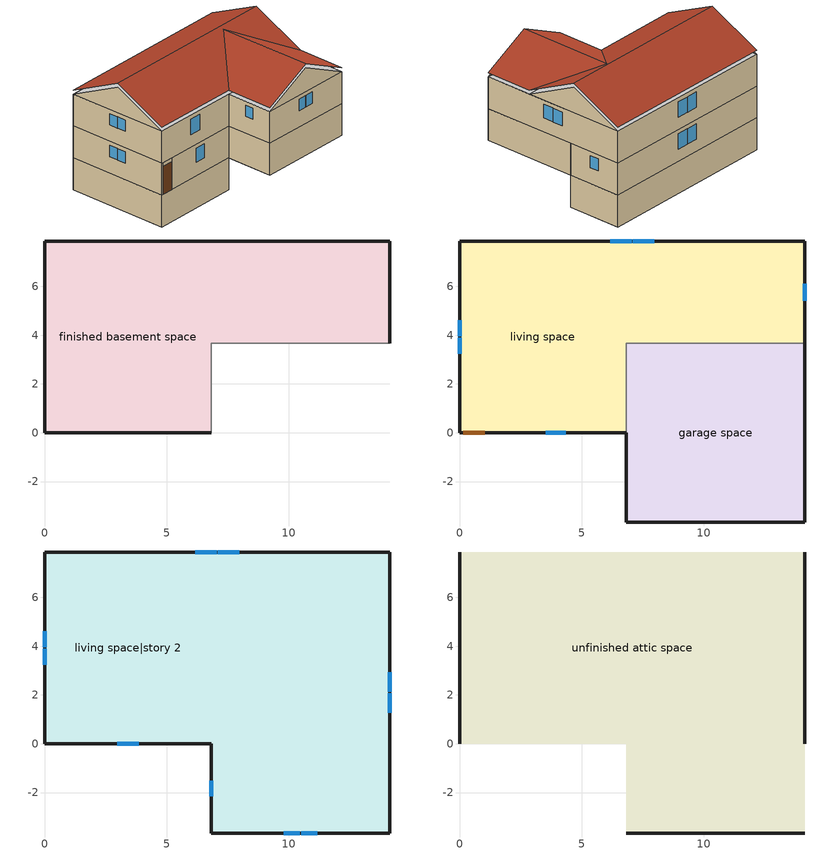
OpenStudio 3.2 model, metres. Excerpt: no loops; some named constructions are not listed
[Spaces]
finished basement space
 floor foundation (FloorFndGrndFinB): 0,0 0,7.86 14.14,7.86 14.14,3.66 6.83,3.66 6.83,0 z-2.44
 wall foundation (WallFndGrndFinB): 14.14,3.66 14.14,7.86 0,7.86 0,0 6.83,0 z-2.44:0
 wall adiabatic (WallFndGrndFinB): 6.83,0 6.83,3.66 14.14,3.66 z-2.44:0
garage space
 floor foundation (FloorFndGrndUnfinSlab): 6.83,-3.66 6.83,3.66 14.14,3.66 14.14,-3.66 z0
 wall outside (WallExtUninsUnfin): 6.83,0 6.83,-3.66 14.14,-3.66 14.14,3.66 z0:2.44
 wall to living space (WallIntFinInsUnfin Reversed): 14.14,3.66 6.83,3.66 6.83,0 z0:2.44
living space
 floor to finished basement space (FloorFinUninsFin): 0,0 0,7.86 14.14,7.86 14.14,3.66 6.83,3.66 6.83,0 z0
 wall outside (WallExtInsFin): 14.14,3.66 14.14,7.86 0,7.86 0,0 0.13,0 1.05,0 6.83,0 z0:2.44
 window (WindowConstruction): 3.53,0 4.35,0 z1.04:2.13; 7.98,7.86 7.1,7.86 / 7.04,7.86 6.16,7.86 z0.96:2.13; 0,4.62 0,3.96 / 0,3.9 0,3.24 z1.26:2.13; 14.14,5.42 14.14,6.1 z1.23:2.13
 door (Door): 0.15,0 1.02,0 z0:2.13
living space|story 2
 floor to garage space (FloorFinInsUnfin): 14.14,3.66 14.14,-3.66 6.83,-3.66 6.83,3.66 z2.44
 floor to living space (FloorFinUninsFin): 14.14,7.86 14.14,3.66 6.83,3.66 6.83,0 0,0 0,7.86 z2.44
 wall outside (WallExtInsFin): 0,7.86 0,0 6.83,0 6.83,-3.66 14.14,-3.66 14.14,7.86 0,7.86 z2.44:4.88
 window (WindowConstruction): 9.81,-3.66 10.46,-3.66 / 10.52,-3.66 11.17,-3.66 z3.71:4.57; 2.97,0 3.86,0 z3.39:4.57; 7.98,7.86 7.1,7.86 / 7.04,7.86 6.16,7.86 z3.4:4.57; 0,4.62 0,3.96 / 0,3.9 0,3.24 z3.7:4.57; 6.83,-1.51 6.83,-2.15 z3.73:4.57; 14.14,1.27 14.14,2.07 / 14.14,2.13 14.14,2.93 z3.51:4.57
unfinished attic space
 floor to living space|story 2 (FloorFinInsUnfinAttic): 14.14,7.86 14.14,0 0,0 0,7.86 z4.88; 6.83,-3.66 6.83,0 14.14,0 14.14,-3.66 z4.88
 wall outside (WallExtUninsUnfin): 0,3.93,6.84 0,7.86,4.88 0,0,4.88; 14.14,3.93,6.84 14.14,0,4.88 14.14,7.86,4.88; 6.83,-3.66,4.88 14.14,-3.66,4.88 10.49,-3.66,6.71
 roof outside (RoofUnfinInsExt): 0,3.93,7.15 14.14,3.93,7.15 14.14,7.86,5.18 0,7.86,5.18; 6.83,0,5.18 6.83,-3.66,5.18 10.49,-3.66,7.01 10.49,3.66,7.01; 14.14,0,5.18 10.49,3.66,7.01 10.49,-3.66,7.01 14.14,-3.66,5.18; 0,3.93,7.15 0,0,5.18 6.83,0,5.18 10.49,3.66,7.01 14.14,0,5.18 14.14,3.93,7.15
[Material] Roughness=Rough
Name | Thickness {m} | Conductivity {W/m-K} | Density {kg/m3} | Specific Heat {J/kg-K} | Thermal Absorptance | Solar Absorptance | Visible Absorptance
Drywall 0.5 in. | 0.0127 | 0.160291 | 801 | 837.4 | 0.9 | 0.5 | 0.1
FloorUATrussandIns | 0.0889 | 0.0564573 | 50.7834 | 1165.1 | 0.9 | 0.5 | 0.9
FloorUAAdditionalCeilingIns | 0.196342 | 0.0539976 | 16.02 | 1046.75
RoofSheathing | 0.01905 | 0.115458 | 512.64 | 1214.23 | 0.82 | 0.3 | 0.3
WallSheathing | 0.0127 | 0.115458 | 512.64 | 1214.23 | 0.82 | 0.3 | 0.3
WallStudAndCavity 1 | 0.1397 | 0.0595086 | 148.393 | 1174.04 | 0.82 | 0.3 | 0.82
FloorIns | 0.1397 | 1.90491 | 67.691 | 1210.98 | 0.82 | 0.3 | 0.3
Wood Floor | 0.015875 | 0.115458 | 544.68 | 1214.23
Floor Covering | 0.0127 | 0.0433444 | 54.468 | 1339.84 | 0.9 | 0.9
FloorFinStudAndAirFloor | 0.1397 | 0.557395 | 67.691 | 1210.98 | 0.9 | 0.5 | 0.9
[Construction]
FloorFinInsUnfinAttic Reversed: FloorUAAdditionalCeilingIns, FloorUATrussandIns, Drywall 0.5 in.
WallIntFinInsUnfin: WallSheathing, WallStudAndCavity 1
FloorFinInsUnfin Reversed: Floor Covering, Wood Floor, RoofSheathing, FloorIns
FloorFinUninsFin Reversed: Floor Covering, Wood Floor, RoofSheathing, FloorFinStudAndAirFloor, Drywall 0.5 in.
[Schedule:Ruleset]
res mv_1 bath exhaust schedule: Default Day Schedule=Schedule Day 16; Summer Design Day Schedule=res mv_1 bath exhaust schedule summer design; Winter Design Day Schedule=res mv_1 bath exhaust schedule winter design
[Schedule:Day]
res nv_1 temp schedule allday1; res nv_1 temp schedule allday2; res nv_1 temp schedule allday3; res nv_1 temp schedule allday4; res nv_1 temp schedule allday5; res nv_1 temp schedule allday9; res nv_1 temp schedule allday10; res nv_1 temp schedule allday11; res nv_1 temp schedule allday12: 24, 0, 23.3333
res nv_1 temp schedule allday6; res nv_1 temp schedule allday7; res nv_1 temp schedule allday8; res nv_1 temp schedule allday7 after Power Outage: 24, 0, 20
res nv_1 availability schedule allday1 on; res nv_1 availability schedule allday1 on 1; res nv_1 availability schedule allday1 on 2; res nv_1 availability schedule allday1 on 3; res nv_1 availability schedule allday1 on 4; res nv_1 availability schedule allday1 on 5; res nv_1 availability schedule allday1 on 6; res nv_1 availability schedule allday1 on 7; res nv_1 availability schedule allday1 on 8; res nv_1 availability schedule allday1 on 9; res nv_1 availability schedule allday1 on 10; res nv_1 availability schedule allday1 on 11; res nv_1 availability schedule allday1 on 6 after Power Outage: 1, 0, 1, 2, 0, 1, 3, 0, 1, 4, 0, 1, 5, 0, 1, 6, 0, 1, 7, 0, 1, 8, 0, 1, 9, 0, 1, 10, 0, 1, 11, 0, 1, 12, 0, 1, 13, 0, 1, 14, 0, 1, 15, 0, 1, 16, 0, 1, 17, 0, 1, 18, 0, 1, 19, 0, 1, 20, 0, 1, 21, 0, 1, 22, 0, 1, 23, 0, 1, 24, 0, 1
res mv_1 range exhaust schedule allday1; res mv_1 range exhaust schedule allday2; res mv_1 range exhaust schedule allday3; res mv_1 range exhaust schedule allday4; res mv_1 range exhaust schedule allday5; res mv_1 range exhaust schedule allday6; res mv_1 range exhaust schedule allday7; res mv_1 range exhaust schedule allday8; res mv_1 range exhaust schedule allday9; res mv_1 range exhaust schedule allday10; res mv_1 range exhaust schedule allday11; res mv_1 range exhaust schedule allday12; res mv_1 range exhaust schedule allday7 after Power Outage: 17, 0, 0, 18, 0, 1, 24, 0, 0
Schedule Day 16; res mv_1 bath exhaust schedule winter design: 24, 0, 0
res mv_1 bath exhaust schedule allday1; res mv_1 bath exhaust schedule allday2; res mv_1 bath exhaust schedule allday3; res mv_1 bath exhaust schedule allday4; res mv_1 bath exhaust schedule allday5; res mv_1 bath exhaust schedule allday6; res mv_1 bath exhaust schedule allday7; res mv_1 bath exhaust schedule allday8; res mv_1 bath exhaust schedule allday9; res mv_1 bath exhaust schedule allday10; res mv_1 bath exhaust schedule allday11; res mv_1 bath exhaust schedule allday12; res mv_1 bath exhaust schedule allday7 after Power Outage: 21, 0, 0, 22, 0, 1, 24, 0, 0
res mv_1 bath exhaust schedule summer design: 24, 0, 1
res nv_1 availability schedule allday1 on 6 End Power Outage: 1, 0, 0, 2, 0, 0, 3, 0, 0, 4, 0, 0, 5, 0, 0, 6, 0, 0, 7, 0, 0, 8, 0, 0, 9, 0, 0, 10, 0, 0, 11, 0, 0, 12, 0, 0, 13, 0, 1, 14, 0, 1, 15, 0, 1, 16, 0, 1, 17, 0, 1, 18, 0, 1, 19, 0, 1, 20, 0, 1, 21, 0, 1, 22, 0, 1, 23, 0, 1, 24, 0, 1
res nv_1 availability schedule allday1 on 6 During Power Outage; res nv_1 temp schedule allday7 During Power Outage; res mv_1 range exhaust schedule allday7 During Power Outage; res mv_1 range exhaust schedule allday7 Start Power Outage; res mv_1 bath exhaust schedule allday7 During Power Outage; res mv_1 bath exhaust schedule allday7 Start Power Outage: 1, 0, 0, 2, 0, 0, 3, 0, 0, 4, 0, 0, 5, 0, 0, 6, 0, 0, 7, 0, 0, 8, 0, 0, 9, 0, 0, 10, 0, 0, 11, 0, 0, 12, 0, 0, 13, 0, 0, 14, 0, 0, 15, 0, 0, 16, 0, 0, 17, 0, 0, 18, 0, 0, 19, 0, 0, 20, 0, 0, 21, 0, 0, 22, 0, 0, 23, 0, 0, 24, 0, 0
res nv_1 availability schedule allday1 on 6 Start Power Outage: 1, 0, 1, 2, 0, 1, 3, 0, 1, 4, 0, 1, 5, 0, 1, 6, 0, 1, 7, 0, 1, 8, 0, 1, 9, 0, 1, 10, 0, 1, 11, 0, 1, 12, 0, 1, 13, 0, 1, 14, 0, 0, 15, 0, 0, 16, 0, 0, 17, 0, 0, 18, 0, 0, 19, 0, 0, 20, 0, 0, 21, 0, 0, 22, 0, 0, 23, 0, 0, 24, 0, 0
res nv_1 temp schedule allday7 End Power Outage: 1, 0, 0, 2, 0, 0, 3, 0, 0, 4, 0, 0, 5, 0, 0, 6, 0, 0, 7, 0, 0, 8, 0, 0, 9, 0, 0, 10, 0, 0, 11, 0, 0, 12, 0, 0, 13, 0, 20, 14, 0, 20, 15, 0, 20, 16, 0, 20, 17, 0, 20, 18, 0, 20, 19, 0, 20, 20, 0, 20, 21, 0, 20, 22, 0, 20, 23, 0, 20, 24, 0, 20
res nv_1 temp schedule allday7 Start Power Outage: 1, 0, 20, 2, 0, 20, 3, 0, 20, 4, 0, 20, 5, 0, 20, 6, 0, 20, 7, 0, 20, 8, 0, 20, 9, 0, 20, 10, 0, 20, 11, 0, 20, 12, 0, 20, 13, 0, 20, 14, 0, 0, 15, 0, 0, 16, 0, 0, 17, 0, 0, 18, 0, 0, 19, 0, 0, 20, 0, 0, 21, 0, 0, 22, 0, 0, 23, 0, 0, 24, 0, 0
res mv_1 range exhaust schedule allday7 End Power Outage: 1, 0, 0, 2, 0, 0, 3, 0, 0, 4, 0, 0, 5, 0, 0, 6, 0, 0, 7, 0, 0, 8, 0, 0, 9, 0, 0, 10, 0, 0, 11, 0, 0, 12, 0, 0, 13, 0, 0, 14, 0, 0, 15, 0, 0, 16, 0, 0, 17, 0, 0, 18, 0, 1, 19, 0, 0, 20, 0, 0, 21, 0, 0, 22, 0, 0, 23, 0, 0, 24, 0, 0
res mv_1 bath exhaust schedule allday7 End Power Outage: 1, 0, 0, 2, 0, 0, 3, 0, 0, 4, 0, 0, 5, 0, 0, 6, 0, 0, 7, 0, 0, 8, 0, 0, 9, 0, 0, 10, 0, 0, 11, 0, 0, 12, 0, 0, 13, 0, 0, 14, 0, 0, 15, 0, 0, 16, 0, 0, 17, 0, 0, 18, 0, 0, 19, 0, 0, 20, 0, 0, 21, 0, 0, 22, 0, 1, 23, 0, 0, 24, 0, 0
[Schedule:Rule] Schedule Ruleset=res mv_1 bath exhaust schedule; Apply Sunday=Yes; Apply Monday=Yes; Apply Tuesday=Yes; Apply Wednesday=Yes; Apply Thursday=Yes; Apply Friday=Yes; Apply Saturday=Yes; Date Specification Type=DateRange
Name | Rule Order | Day Schedule | Start Month | Start Day | End Month | End Day
res mv_1 bath exhaust schedule allday rule1 | 15 | res mv_1 bath exhaust schedule allday1 | 1 | 1 | 1 | 31
res mv_1 bath exhaust schedule allday rule2 | 14 | res mv_1 bath exhaust schedule allday2 | 2 | 1 | 2 | 28
res mv_1 bath exhaust schedule allday rule3 | 13 | res mv_1 bath exhaust schedule allday3 | 3 | 1 | 3 | 31
res mv_1 bath exhaust schedule allday rule4 | 12 | res mv_1 bath exhaust schedule allday4 | 4 | 1 | 4 | 30
res mv_1 bath exhaust schedule allday rule5 | 11 | res mv_1 bath exhaust schedule allday5 | 5 | 1 | 5 | 31
res mv_1 bath exhaust schedule allday rule6 | 10 | res mv_1 bath exhaust schedule allday6 | 6 | 1 | 6 | 30
res mv_1 bath exhaust schedule allday rule7 before Power Outage | 9 | res mv_1 bath exhaust schedule allday7 | 7 | 1 | 7 | 23
res mv_1 bath exhaust schedule allday rule8 | 4 | res mv_1 bath exhaust schedule allday8 | 8 | 1 | 8 | 31
res mv_1 bath exhaust schedule allday rule9 | 3 | res mv_1 bath exhaust schedule allday9 | 9 | 1 | 9 | 30
res mv_1 bath exhaust schedule allday rule10 | 2 | res mv_1 bath exhaust schedule allday10 | 10 | 1 | 10 | 31
res mv_1 bath exhaust schedule allday rule11 | 1 | res mv_1 bath exhaust schedule allday11 | 11 | 1 | 11 | 30
res mv_1 bath exhaust schedule allday rule12 | 0 | res mv_1 bath exhaust schedule allday12 | 12 | 1 | 12 | 31
res mv_1 bath exhaust schedule allday rule7 after Power Outage | 5 | res mv_1 bath exhaust schedule allday7 after Power Outage | 7 | 27 | 7 | 31
res mv_1 bath exhaust schedule allday rule7 Start Power Outage | 6 | res mv_1 bath exhaust schedule allday7 End Power Outage | 7 | 26 | 7 | 26
res mv_1 bath exhaust schedule allday rule7 During Power Outage | 7 | res mv_1 bath exhaust schedule allday7 During Power Outage | 7 | 25 | 7 | 25
res mv_1 bath exhaust schedule allday rule7 Start Power Outage 1 | 8 | res mv_1 bath exhaust schedule allday7 Start Power Outage | 7 | 24 | 7 | 24
